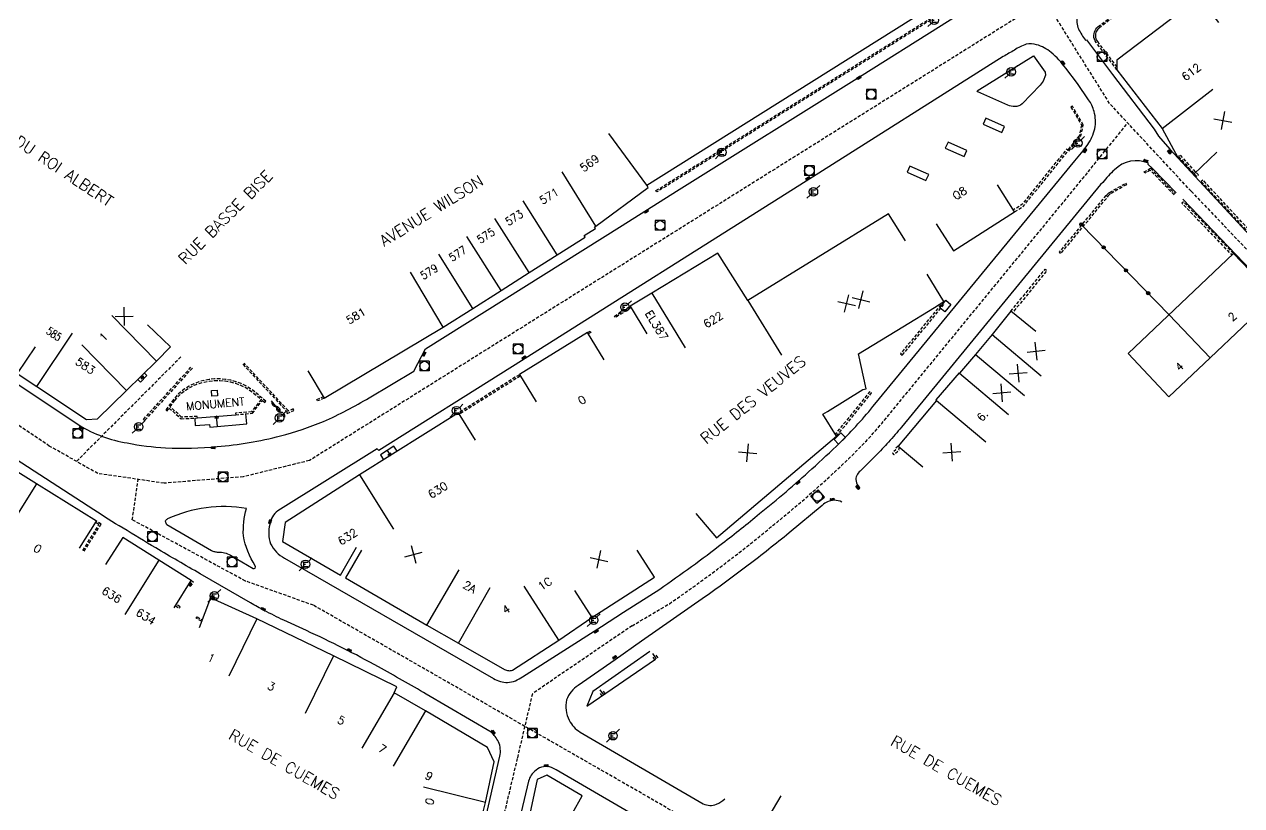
# Model space of a CAD drawing. Header units: millimetres. Extents: x 116000 to 117000, y 126000 to 127000.
# Drawn here: x 116417.3 to 116607.5, y 126282.3 to 126404.2 of the extents above; entities that cross this region are included whole.
import ezdxf
from ezdxf.enums import TextEntityAlignment as Align

# ---------------------------------------------------------------- set-up
doc = ezdxf.new("R2010")
doc.units = ezdxf.units.MM
doc.linetypes.add('DASHED', pattern=[0.75, 0.5, -0.25])
doc.layers.get('0').update_dxf_attribs({"linetype": 'CONTINUOUS'})
for name, color, linetype in [('W0001', 6, 'DASHED'), ('W0008', 7, 'CONTINUOUS'), ('W0100', 7, 'CONTINUOUS'), ('W0112', 1, 'DASHED'), ('W0211', 2, 'CONTINUOUS'), ('W0310', 3, 'CONTINUOUS'), ('W0322', 7, 'CONTINUOUS'), ('W0334', 7, 'CONTINUOUS'), ('W0400', 7, 'CONTINUOUS'), ('W0420', 7, 'CONTINUOUS'), ('W0471', 7, 'CONTINUOUS'), ('W0984', 7, 'CONTINUOUS'), ('W0989', 7, 'CONTINUOUS'), ('W0991', 7, 'CONTINUOUS'), ('W1102', 7, 'CONTINUOUS'), ('W1471', 7, 'CONTINUOUS')]:
    doc.layers.add(name, color=color, linetype=linetype)
doc.styles.get("Standard").update_dxf_attribs({"font": 'romans.shx', "width": 0.85})

# ---------------------------------------------------------------- blocks, each defined once
blk = doc.blocks.new('t991o')
at = {"color": 0, "linetype": 'Continuous'}
for p, q in [((-1, 1), (1, -1)), ((-1, -1), (1, 1))]:
    blk.add_line(p, q, dxfattribs=at)
blk = doc.blocks.new('t211o')
at = {"color": 0, "linetype": 'Continuous'}
for p, q in [((-0.29, 0.5), (-0.29, 0)), ((0, 1), (0, 0)), ((0.29, 0.5), (0.29, 0))]:
    blk.add_line(p, q, dxfattribs=at)
blk = doc.blocks.new('T471')
for p, q in [((-0.333334, 0.333334), (-0.333334, -0.333334)), ((-0.333334, 0.333334), (0.333334, 0.333334)), ((-0.333334, 0), (0, 0)), ((0.500001, 0.500001), (1.000002, 1.000002)), ((-0.500001, -0.500001), (-1.000002, -1.000002)), ((-0.333334, -0.333334), (0.333334, -0.333334))]:
    blk.add_line(p, q)
blk.add_ellipse((0, 0), major_axis=(0.471405, 0.471405), ratio=1, start_param=5.4977871438, end_param=11.780972451)
blk = doc.blocks.new('T420')
for p, q in [((0.75, 0.75), (-0.75, 0.75)), ((-0.75, 0.75), (-0.75, -0.75)), ((0.75, 0.75), (0.75, -0.75)), ((0.75, -0.75), (-0.75, -0.75))]:
    blk.add_line(p, q)
blk.add_ellipse((0, 0), major_axis=(-0.53, 0.53), ratio=1, start_param=3.926991, end_param=10.210176)
blk = doc.blocks.new('T400')
for p, q in [((-0.15, 0.3), (0.15, 0.3)), ((-0.15, -0.25), (-0.15, 0.3)), ((-0.15, 0.15), (0.15, 0.15)), ((-0.15, 0), (0.15, 0)), ((0.15, 0.3), (0.15, -0.25)), ((-0.15, -0.15), (0.15, -0.15)), ((-0.15, -0.25), (-0.15, -0.3)), ((-0.15, -0.3), (0.15, -0.3)), ((0.15, -0.3), (0.15, -0.25))]:
    blk.add_line(p, q)
blk = doc.blocks.new('t310o')
at = {"color": 0, "linetype": 'Continuous'}
for centre, start, end in [((-0.5, 0.38), 216.8699, 323.1304), ((0.5, -0.37), 36.8699, 143.1303)]:
    blk.add_arc(centre, 0.625, start, end, dxfattribs=at)
blk = doc.blocks.new('T1471')
at = {"color": 0, "linetype": 'Continuous', "flags": 128}
blk.add_lwpolyline([(-0.75, -0.5), (-0.75, 0.5), (0.75, 0.5), (0.75, -0.5), (-0.75, -0.5)], dxfattribs=at)
blk = doc.blocks.new('t322o')
at = {"color": 0, "linetype": 'Continuous'}
for radius in [0.25, 0.15]:
    blk.add_circle((0, 0), radius, dxfattribs=at)

msp = doc.modelspace()

# ---------------------------------------------------------------- linework, layer by layer
at = {"layer": 'W0001'}
for points in [[(117000, 126537.97), (116762.97, 126477.2), (116728.39, 126467.1), (116640.04, 126445.66), (116631.21, 126442.12), (116461.83, 126336.15), (116451.49, 126333.62), (116439.12, 126332.61), (116428.77, 126334.13), (116421.2, 126338.42), (116334.87, 126395.95), (116266.21, 126443.89), (116232.64, 126469.38), (116210.43, 126481.24), (116200.83, 126485.52), (116161.46, 126496.12), (116134.45, 126499.4), (116042.57, 126490.32), (116000, 126485.86)], [(116599.57, 126378.19), (116586.83, 126391.91), (116576.73, 126408.04)], [(116583.5, 126381.22), (116589.66, 126388.87)], [(116441.74, 126352.32), (116425.44, 126336.01)], [(117000, 126039.63), (116984.82, 126043.37), (116957.23, 126050.04), (116940.64, 126054.72), (116920.81, 126061.03), (116899.17, 126069.86), (116858.24, 126091.49), (116741.58, 126151.51), (116722.83, 126161.43), (116604.19, 126231), (116515.66, 126283.09), (116462.47, 126313.55), (116451.83, 126317.34), (116434.16, 126326.89), (116435.08, 126333.2)], [(116512.23, 126310.35), (116496.66, 126299.74), (116494.29, 126289.63), (116487.58, 126261.38)]]:
    msp.add_lwpolyline(points, dxfattribs=at)
at = {"layer": 'W0001', "flags": 128}
for points in [[(116512.23, 126310.35), (116518.06, 126313.8, 0.014295), (116528.04, 126321.06, 0.008669), (116533.88, 126325.73, 0.014971), (116542.16, 126332.8, 0.008369), (116546.6, 126336.96, 0.030917), (116552.31, 126343.23), (116583.5, 126381.22)], [(116599.57, 126378.19), (116613.82, 126363.31), (116627.73, 126347.13), (116631.66, 126342.08), (116640.65, 126325.74, -0.011634), (116642.29, 126322.44, -0.005874), (116643.05, 126320.74), (116651.84, 126302.03, -0.130197), (116653.12, 126293.54, -0.10301), (116651, 126287.04), (116642.7, 126272.82), (116626.92, 126246.99)]]:
    msp.add_lwpolyline(points, format="xyb", dxfattribs=at)
at = {"layer": 'W0008', "flags": 128}
for points in [[(116656.58, 126400.72), (116642.22, 126429.77), (116643.11, 126432.21, 0.0777), (116640.95, 126435.07, 0.1398), (116637.12, 126436.71, 0.1183), (116632.68, 126436.32, 0.0502), (116629.84, 126434.96), (116601.98, 126418.84, 0.0042), (116595.91, 126415.3, 0.0056), (116589.04, 126411.02), (116583.12, 126407.25, 0.1246), (116581.81, 126405.6, 0.1708), (116581.99, 126403.53, 0.0672), (116583.07, 126401.8), (116583.2, 126401.85), (116587.27, 126396.42), (116593.78, 126387.9), (116594.49, 126386.8), (116596.23, 126384.77), (116597.57, 126383.35), (116597.57, 126383.35)], [(116395.17, 126417.98), (116383.01, 126399.21), (116371.83, 126382.06), (116371.1, 126380.68, 0.2282), (116371.32, 126378.58, 0.1384), (116372.31, 126377.31), (116377.77, 126373.67), (116397.66, 126360.41), (116415.82, 126348.37), (116425.86, 126341.68, 0.0977), (116433.38, 126338.89, 0.0351), (116439.36, 126338.14, 0.0361), (116447.43, 126338.32, 0.0413), (116457.31, 126339.99, 0.0372), (116464.04, 126342.26, 0.033), (116471.18, 126345.96), (116478.15, 126350.1), (116479.97, 126353.6), (116510.67, 126372.84), (116519.19, 126378.18), (116548.17, 126396.34), (116572.02, 126411.37), (116588.81, 126421.78), (116611.15, 126435.82)], [(116581.38, 126382.96), (116581.38, 126382.96, 0.03812), (116583.41, 126385.48, 0.0944), (116584.52, 126387.94, 0.1178), (116584.41, 126390.65, 0.0867), (116583.56, 126392.49), (116581.8, 126394.99), (116579.99, 126397.39, 0.0617), (116577.68, 126399.87, 0.1079), (116575.43, 126401.07, 0.1167), (116573.81, 126401.13, 0.0787), (116571.98, 126400.23, 0.0056), (116570.23, 126399.21), (116539.45, 126379.78), (116493.57, 126350.84), (116472.66, 126337.7), (116472.44, 126338), (116456.88, 126328.3, 0.1954), (116455.65, 126326.18, 0.1576), (116455.76, 126323.17, 0.1582), (116457.95, 126320.89), (116488.49, 126303.33), (116490.59, 126302.12, 0.1116), (116492.8, 126301.48, 0.1295), (116495.1, 126302.38), (116507.46, 126310.24), (116510.88, 126312.48)], [(116510.88, 126312.48), (116516.55, 126316.09, 0.01424), (116526.36, 126323.23, 0.008693), (116532.15, 126327.86, 0.015), (116540.32, 126334.83, 0.008369), (116544.69, 126338.93, 0.03097), (116550.18, 126344.96), (116581.38, 126382.96)], [(116597.22, 126377.93), (116593.49, 126381.81), (116592.87, 126382.38, -0.3046), (116592.91, 126382.57, 0.30663), (116587.61, 126381.54, 0.0367), (116585.76, 126379.58), (116585.42, 126379.25)], [(116597.57, 126383.35), (116614.76, 126364.77), (116634.22, 126342.77), (116634.11, 126342.7, -0.014858), (116639.45, 126333.51, -0.009243), (116642.5, 126327.63), (116654.16, 126303.19, -0.074275), (116655.77, 126296.92, -0.071588), (116655.52, 126290.69, -0.085146), (116653.92, 126286.35), (116643.9, 126270.04), (116628.19, 126244.29)], [(116624.79, 126248.29), (116640.56, 126274.1), (116648.85, 126288.29, 0.102831), (116650.64, 126293.81, 0.129541), (116649.57, 126301.01), (116640.79, 126319.71, 0.005977), (116640.03, 126321.38, 0.011577), (116638.45, 126324.57), (116629.64, 126340.8), (116629.5, 126340.72), (116628.83, 126341.88, 0.028129), (116626.3, 126345.99, 0.01429), (116624.84, 126347.95), (116612.51, 126362.11), (116598.28, 126376.96)], [(116485.15, 126261.94), (116491.57, 126289.98, 0.1615), (116491.37, 126292.26, 0.0854), (116490.21, 126293.74), (116480.09, 126299.67, 0.0064), (116472.64, 126303.93, 0.0186), (116461.36, 126309.6), (116457.81, 126311.23, -0.0145), (116454.83, 126312.73, -0.0091), (116452.61, 126313.94), (116444.78, 126318.46, -0.0033), (116437.82, 126322.51, -0.0024), (116432.71, 126325.59, -0.0074), (116428.14, 126328.43), (116406.51, 126342.47), (116384.16, 126356.91, 0.1225), (116380.56, 126356.93, 0.1808), (116378.21, 126354.9, 0.0863), (116377.71, 126353.41), (116373.35, 126325.78), (116370.49, 126307.74)], [(116545.02, 126329.66, 0.12244), (116543.78, 126329.94, 0.196123), (116541.95, 126329.15), (116536.77, 126324.84, -0.007857), (116530.35, 126319.79, -0.007936), (116523.7, 126314.9), (116513.73, 126307.96)], [(116513.73, 126307.96), (116509.62, 126305.06), (116503.82, 126301.05, 0.1644), (116502.01, 126298.78, 0.1912), (116502.43, 126295.61, 0.1428), (116504.12, 126293.76), (116523.34, 126282.57, 0.218), (116525.42, 126282.49, 0.0754), (116526.72, 126283.32)], [(116588.27, 126212.33), (116603.83, 126221.95, 0.1193), (116605.13, 126223.25, 0.1637), (116605.57, 126225.29, 0.1198), (116605.14, 126226.46, 0.0961), (116603.84, 126227.56), (116536.66, 126266.73), (116500.4, 126287.84), (116499.67, 126288.22, 0.2682), (116497.24, 126287.81, 0.1811), (116496.06, 126286.07), (116490.05, 126260.82)]]:
    msp.add_lwpolyline(points, format="xyb", dxfattribs=at)
at = {"layer": 'W0008'}
msp.add_lwpolyline([(116585.42, 126379.25), (116554.33, 126341.36, -0.008491), (116552.3, 126339.04, -0.008171), (116550.28, 126336.89), (116547.87, 126334.51, 0.278088), (116547.22, 126332.95, 0.171286), (116547.73, 126331.98)], format="xyb", dxfattribs=at)
msp.add_lwpolyline([(116439.55, 126326.18), (116446.52, 126322.12, 0.0426), (116447, 126321.93, 0.0486), (116447.58, 126321.86, -0.0423), (116448.58, 126321.74, -0.0759), (116449.51, 126321.37), (116453.03, 126319.3, 0.3175), (116453.33, 126319.37, 0.2208), (116453.37, 126319.73, -0.0943), (116451.52, 126324.4, -0.0807), (116452, 126328.67, 0.1494), (116439.64, 126327.03, 0.1696), (116439.32, 126326.67, 0.1871)], format="xyb", close=True, dxfattribs=at)
at = {"layer": 'W0100'}
for p, q in [((116511.96, 126360.24), (116514.53, 126355.95)), ((116444.33, 126342.8), (116450.31, 126343.31))]:
    msp.add_line(p, q, dxfattribs=at)
for points in [[(116461.57, 126350.18), (116464.13, 126345.89), (116482.75, 126356.99), (116487.36, 126359.88), (116491.77, 126362.7), (116496.16, 126365.49), (116500.55, 126368.25), (116504.91, 126371), (116504.73, 126371.29), (116506.51, 126372.39), (116506.38, 126372.6), (116506.55, 126372.73), (116514.74, 126378.78), (116514.55, 126379.16), (116561.08, 126408.37), (116557.78, 126413.35), (116562.14, 126416.1), (116559.47, 126420.33)], [(116435.03, 126348.78), (116435.43, 126348.37), (116436.44, 126349.42), (116436.07, 126349.81)], [(116435.93, 126348.9), (116435.55, 126349.29), (116435.54, 126348.89), (116435.95, 126349.29), (116435.55, 126349.29)], [(116443.93, 126342.78), (116443.99, 126341.61), (116446.22, 126341.77), (116446.25, 126341.35), (116452.03, 126341.9), (116451.9, 126343.44)], [(116447.47, 126341.47), (116447.32, 126343.06), (116447.06, 126342.75), (116447.63, 126342.8), (116447.32, 126343.06)], [(116473.98, 126337.73), (116474.48, 126336.93), (116474.57, 126337.32), (116474.09, 126337.02), (116474.48, 126336.93)]]:
    msp.add_lwpolyline(points, dxfattribs=at)
at = {"layer": 'W0100', "flags": 128}
for points in [[(116603.91, 126404.54), (116600.87, 126408.51), (116587.97, 126398.64), (116587.99, 126397.15), (116595.06, 126388.01), (116597.49, 126383.48), (116599.97, 126380.85), (116603.61, 126384.27)], [(116559.75, 126373.1), (116562.45, 126368.88), (116572, 126374.99), (116569.31, 126379.21)], [(116554.93, 126370.43), (116552.31, 126374.69), (116530.31, 126361.11), (116525.62, 126368.53), (116515.34, 126362.27), (116511.96, 126360.24)], [(116612.64, 126361.77), (116602.53, 126352.17), (116596.11, 126346.12), (116589.72, 126352.85), (116606.18, 126368.46), (116612.67, 126361.74), (116620.21, 126353.15), (116623.92, 126348.94), (116622.77, 126344.9), (116619.01, 126341.6)], [(116522.21, 126327.9), (116525.45, 126324.09), (116544.19, 126339.96), (116542.04, 126343.38), (116542.79, 126343.79), (116548.31, 126347.23), (116548.8, 126347.32), (116547.62, 126352.83), (116554.54, 126357.04), (116559.46, 126360.06), (116560.95, 126360.97), (116558.35, 126365.24)], [(116575.31, 126356.32), (116571.41, 126359.45), (116568.48, 126355.81), (116565.87, 126352.72), (116563.4, 126349.77), (116563.32, 126349.84), (116559.7, 126345.61), (116559.81, 126345.51), (116553.83, 126338.4), (116557.66, 126335.18)], [(116418.97, 126353.89), (116416.2, 126349.73), (116419.26, 126347.69), (116427.03, 126342.58), (116428.75, 126342.66), (116433.28, 126347.07), (116437.94, 126351.64), (116440.11, 126353.89), (116436.51, 126357.35)], [(116425.9, 126322.45), (116428.55, 126326.69), (116419.18, 126332.52), (116415.05, 126335.13), (116409.53, 126338.43), (116405.66, 126340.71), (116400.82, 126343.59), (116392.19, 126348.76), (116387.44, 126351.69), (116381.63, 126355.51), (116379.58, 126354.61), (116377.95, 126344.39), (116382.88, 126343.6)], [(116507.88, 126351.86), (116505.25, 126356.12), (116494.63, 126349.56), (116497.26, 126345.31)], [(116487.76, 126339.34), (116485.11, 126343.58), (116469.65, 126333.91), (116458.03, 126326.48), (116457.6, 126323.53), (116466.68, 126318.28), (116469.18, 126322.61)], [(116475.54, 126337.59), (116475.03, 126338.41), (116472.93, 126337.06), (116473.42, 126336.27)], [(116440.72, 126313.15), (116443.35, 126317.4), (116438.3, 126320.58), (116432.67, 126324.14), (116430, 126319.91)], [(116503.24, 126315.88), (116505.94, 126311.67), (116515.75, 126317.96), (116513.05, 126322.17)], [(116508.55, 126272.34), (116510.94, 126276.74), (116502.91, 126281.1), (116504.43, 126283.78), (116498.92, 126287.01), (116497.39, 126286.34), (116495.3, 126276.37), (116500.19, 126275.34)], [(116535.46, 126283.81), (116532.91, 126279.51), (116553.02, 126267.61), (116557.5, 126265), (116562.34, 126262.16), (116566.43, 126259.75), (116570.96, 126257.07), (116575.58, 126254.33), (116580.63, 126251.34), (116585.06, 126248.69), (116589.82, 126245.85), (116594.1, 126243.23), (116598.46, 126240.62), (116601.04, 126244.91)]]:
    msp.add_lwpolyline(points, dxfattribs=at)
at = {"layer": 'W0100'}
msp.add_lwpolyline([(116447.41, 126347.14), (116447.49, 126346.24), (116446.61, 126346.18), (116446.53, 126347.07)], close=True, dxfattribs=at)
at = {"layer": 'W0100', "flags": 128}
for points in [[(116469.97, 126322.18), (116467.46, 126317.86), (116480.18, 126310.46), (116485.12, 126307.63), (116492.3, 126303.51, 0.0542), (116492.95, 126303.35, 0.1686), (116493.53, 126303.44), (116500.78, 126308.12), (116505.94, 126311.67), (116505.94, 126311.67)], [(116484.88, 126263.43), (116487.48, 126274.94), (116487.71, 126278.44, 0.178721), (116488.42, 126278.99), (116489.35, 126282.77), (116490.67, 126289.11), (116489.66, 126291.37), (116479.95, 126297.06), (116475.05, 126299.89), (116475.5, 126300.8), (116465.59, 126305.65), (116453.6, 126311.46), (116446.37, 126314.71), (116444.6, 126310.04)]]:
    msp.add_lwpolyline(points, format="xyb", dxfattribs=at)
at = {"layer": 'W0112'}
for p, q in [((116494.63, 126349.55), (116485.11, 126343.58)), ((116494.77, 126349.34), (116485.24, 126343.37))]:
    msp.add_line(p, q, dxfattribs=at)
for points in [[(116563.97, 126408.11), (116516.11, 126378.08), (116515.97, 126378.29), (116563.83, 126408.32)], [(116454.48, 126345.54), (116454.84, 126345.23), (116455, 126345.42), (116453.28, 126346.87), (116452.63, 126347.36), (116451.92, 126347.8), (116451.16, 126348.16), (116450.37, 126348.45), (116449.55, 126348.68), (116448.71, 126348.82), (116447.86, 126348.9), (116447, 126348.89), (116446.15, 126348.81), (116445.33, 126348.66), (116444.53, 126348.43), (116443.76, 126348.14), (116443.03, 126347.77), (116442.34, 126347.34), (116441.69, 126346.85), (116441.11, 126346.29), (116440.6, 126345.68), (116439.39, 126344.04), (116439.59, 126343.89), (116439.92, 126344.34), (116441.78, 126342.68), (116444.33, 126342.8), (116444.32, 126343.05), (116441.87, 126342.93), (116440.07, 126344.54), (116440.79, 126345.52), (116441.29, 126346.11), (116441.85, 126346.65), (116442.47, 126347.13), (116443.14, 126347.55), (116443.85, 126347.9), (116444.6, 126348.19), (116445.38, 126348.41), (116446.17, 126348.56), (116447, 126348.64), (116447.84, 126348.65), (116448.67, 126348.58), (116449.48, 126348.43), (116450.28, 126348.22), (116451.05, 126347.93), (116451.79, 126347.58), (116452.48, 126347.16), (116453.12, 126346.68), (116454.29, 126345.7), (116452.79, 126343.77), (116450.29, 126343.56), (116450.31, 126343.31), (116452.92, 126343.53)]]:
    msp.add_lwpolyline(points, close=True, dxfattribs=at)
for points in [[(116587.99, 126397.15), (116584.72, 126401.42), (116584.57, 126401.66), (116584.46, 126401.93), (116584.39, 126402.21), (116584.38, 126402.5), (116584.4, 126402.8), (116584.46, 126403.05), (116584.56, 126403.28), (116584.68, 126403.5), (116584.83, 126403.69), (116585.01, 126403.85), (116590.82, 126408.28)], [(116590.96, 126408.07), (116585.17, 126403.66), (116585.01, 126403.52), (116584.89, 126403.36), (116584.78, 126403.17), (116584.7, 126402.97), (116584.65, 126402.76), (116584.63, 126402.5), (116584.64, 126402.25), (116584.7, 126402), (116584.79, 126401.77), (116584.92, 126401.56), (116587.98, 126397.57)], [(116580.46, 126384.47), (116582.31, 126386.74), (116582.73, 126388.57), (116581.02, 126391.46), (116580.8, 126391.34), (116582.47, 126388.53), (116582.08, 126386.85), (116580.25, 126384.61)], [(116596.9, 126377.62), (116593.19, 126381.47), (116592.33, 126380.99), (116592.21, 126381.21), (116593.24, 126381.78), (116597.08, 126377.79)], [(116586.33, 126377.5), (116586.35, 126377.53), (116586.41, 126377.6), (116586.47, 126377.68), (116586.53, 126377.75), (116586.58, 126377.81), (116586.64, 126377.87), (116586.7, 126377.92), (116586.77, 126377.97), (116586.83, 126378.02), (116589.32, 126379.43), (116589.45, 126379.21), (116586.96, 126377.8), (116586.91, 126377.77), (116586.86, 126377.73), (116586.81, 126377.69), (116586.76, 126377.64), (116586.72, 126377.59), (116586.66, 126377.52), (116586.61, 126377.45), (116586.55, 126377.37), (116586.53, 126377.34)], [(116512.09, 126360.02), (116509.61, 126358.46), (116509.48, 126358.67), (116511.97, 126360.24)], [(116505.25, 126356.12), (116505.67, 126356.37), (116505.79, 126356.15), (116505.38, 126355.91)], [(116443.54, 126350.59), (116436.09, 126342.41), (116435.91, 126342.58), (116443.36, 126350.76)], [(116451.45, 126351.17), (116458.26, 126343.86), (116458.36, 126343.52), (116459.41, 126343.97), (116459.31, 126344.2), (116458.52, 126343.86), (116458.49, 126343.98), (116451.63, 126351.34)], [(116464.13, 126345.89), (116463.09, 126345.45), (116462.99, 126345.69), (116464, 126346.1)], [(116426.44, 126322.11), (116428.95, 126326.15), (116428.41, 126326.48)], [(116426.65, 126321.98), (116429.29, 126326.23), (116428.55, 126326.69)], [(116443.22, 126317.18), (116443.37, 126317.06), (116443.07, 126316.71), (116443.26, 126316.55), (116443.73, 126317.09), (116443.35, 126317.4)], [(116446.89, 126314.48), (116447.03, 126314.68), (116446.52, 126315.02), (116446.2, 126314.43), (116446.26, 126314.4)], [(116446.58, 126314.62), (116446.61, 126314.66), (116446.87, 126314.48)], [(116440.92, 126313.47), (116441.51, 126313.11), (116441.64, 126313.32), (116441.05, 126313.69)], [(116444.99, 126311.06), (116444.16, 126311.53), (116444.29, 126311.75), (116445.08, 126311.29)]]:
    msp.add_lwpolyline(points, dxfattribs=at)
at = {"layer": 'W0112', "flags": 128}
for points in [[(116572, 126374.99), (116573.35, 126375.83), (116580.38, 126384.53), (116580.11, 126384.75), (116573.12, 126376.1), (116571.81, 126375.29)], [(116606.18, 126368.46), (116598.39, 126376.56), (116598.14, 126376.32), (116605.93, 126368.22)], [(116571.41, 126359.45), (116576.78, 126366.03), (116577.05, 126365.81), (116571.69, 126359.24)], [(116544.19, 126339.96), (116549.64, 126346.7), (116549.37, 126346.92), (116543.99, 126340.28)], [(116553.83, 126338.4), (116553.34, 126337.94), (116553.45, 126337.82), (116552.91, 126337.32), (116553.14, 126337.06), (116553.95, 126337.81), (116553.84, 126337.93), (116554.1, 126338.17)]]:
    msp.add_lwpolyline(points, dxfattribs=at)
for points in [[(116597.61, 126383.63), (116600.44, 126380.49), (116600.7, 126380.73), (116597.87, 126383.87)], [(116601.14, 126379.72), (116607.44, 126372.92), (116617.78, 126361.53), (116634.5, 126342.72), (116634.83, 126342.23), (116635.12, 126342.42), (116634.78, 126342.94), (116618.04, 126361.76), (116607.7, 126373.16), (116601.4, 126379.96)], [(116586.27, 126377.55), (116578.96, 126368.69), (116579.23, 126368.46), (116586.54, 126377.33)], [(116554.45, 126352.61), (116561.06, 126360.64), (116560.79, 126360.86), (116554.18, 126352.83)]]:
    msp.add_lwpolyline(points, close=True, dxfattribs=at)
at = {"layer": 'W0211', "flags": 128}
msp.add_lwpolyline([(116515, 126306.33), (116506.11, 126300.09), (116505.18, 126297.78)], dxfattribs=at)
at = {"layer": 'W0211'}
msp.add_lwpolyline([(116505.18, 126297.78), (116515.92, 126305.16)], dxfattribs=at)
at = {"layer": 'W0310', "flags": 128}
msp.add_lwpolyline([(116457.38, 126343.65), (116455.89, 126345.48)], dxfattribs=at)
at = {"layer": 'W0322', "flags": 128}
msp.add_lwpolyline([(116582.41, 126373.02), (116596.12, 126358.92)], dxfattribs=at)
at = {"layer": 'W0334', "flags": 128}
msp.add_lwpolyline([(116574.92, 126399.35), (116576.79, 126396.78), (116576.82, 126396.34), (116576.47, 126395.4), (116576, 126394.74), (116573.19, 126391.83, -0.1915), (116572.05, 126391.42, -0.1124), (116570.93, 126391.63), (116566.25, 126393.69), (116566.17, 126393.85)], format="xyb", close=True, dxfattribs=at)
at = {"layer": 'W0334'}
for points in [[(116570.01, 126387.34), (116570.43, 126388.29), (116567.51, 126389.59), (116567.09, 126388.65)], [(116564.09, 126383.62), (116564.51, 126384.56), (116561.59, 126385.87), (116561.17, 126384.92)], [(116558.15, 126379.86), (116558.57, 126380.8), (116555.65, 126382.11), (116555.23, 126381.16)]]:
    msp.add_lwpolyline(points, close=True, dxfattribs=at)
at = {"layer": 'W1102'}
for p, q in [((116595.06, 126388.01), (116602.97, 126394.13)), ((116514.55, 126379.16), (116508.6, 126387.2)), ((116506.55, 126372.73), (116501.31, 126381.24)), ((116500.55, 126368.25), (116495.22, 126376.71)), ((116496.16, 126365.49), (116490.8, 126373.93)), ((116491.77, 126362.7), (116486.4, 126371.13)), ((116487.36, 126359.88), (116482.03, 126368.35)), ((116482.75, 126356.99), (116477.63, 126365.58)), ((116515.34, 126362.27), (116520.54, 126353.73)), ((116530.31, 126361.11), (116535.56, 126352.6)), ((116437.94, 126351.64), (116430.95, 126358.79)), ((116419.26, 126347.69), (116424.8, 126356.01)), ((116433.28, 126347.07), (116426.3, 126354.24)), ((116469.65, 126333.91), (116474.96, 126325.43)), ((116419.18, 126332.52), (116413.9, 126324.04)), ((116438.3, 126320.58), (116432.97, 126312.13)), ((116480.18, 126310.46), (116485.21, 126319.1)), ((116485.12, 126307.63), (116490.08, 126316.31)), ((116500.78, 126308.12), (116495.36, 126316.52)), ((116453.6, 126311.46), (116449.24, 126302.46)), ((116465.59, 126305.65), (116461.19, 126296.67)), ((116475.05, 126299.89), (116470.04, 126291.24)), ((116479.95, 126297.06), (116474.89, 126288.43)), ((116489.35, 126282.77), (116479.64, 126285.17))]:
    msp.add_line(p, q, dxfattribs=at)
at = {"layer": 'W1102', "flags": 128}
for points in [[(116602.53, 126352.17), (116596.12, 126358.92)], [(116568.48, 126355.81), (116576.13, 126349.38)], [(116565.87, 126352.72), (116573.53, 126346.28)], [(116563.4, 126349.77), (116571.06, 126343.34)], [(116559.81, 126345.51), (116567.48, 126339.07)]]:
    msp.add_lwpolyline(points, dxfattribs=at)

# ---------------------------------------------------------------- block references
at = {"layer": 'W0211', "rotation": 34.47219164606763}
for p in [(116516, 126305.21), (116507.75, 126299.55)]:
    msp.add_blockref('t211o', p, dxfattribs=at)
at = {"layer": 'W0310', "rotation": 129.0920968608901}
for p in [(116456.61, 126344.58), (116457.34, 126343.69)]:
    msp.add_blockref('t310o', p, dxfattribs=at)
at = {"layer": 'W0322', "rotation": 314.2055438844076}
for p in [(116582.41, 126373.02), (116585.9, 126369.43), (116589.39, 126365.85), (116592.87, 126362.27)]:
    msp.add_blockref('t322o', p, dxfattribs=at)
at = {"layer": 'W0400'}
for p, rotation in [((116579.52, 126398.2), 220.0034742656672), ((116547.7, 126395.91), 122.7661387837959), ((116582.97, 126384.54), 141.8495830015254), ((116592.46, 126382.94), 252.5351049554129), ((116596.18, 126384.33), 45.52272651720639), ((116539.73, 126380.19), 121.6439010164946), ((116514.49, 126375.06), 121.7378071051798), ((116479.73, 126352.79), 334.6438862853093), ((116495.34, 126352.18), 304.3432061089086), ((116426.2, 126341.27), 236.8872781908977), ((116446.83, 126338.16), 90), ((116538.16, 126332.7), 131.2319159520574), ((116547.5, 126331.97), 42.22862490199645), ((116543.49, 126330.07), 277.1764157143229), ((116455.69, 126326.64), 344.0131942137855), ((116454.65, 126312.94), 64.12496662996152), ((116506.65, 126309.49), 124.9871834616187), ((116468.08, 126306.52), 63.99111368171191), ((116509.5, 126305.44), 304.9624925417996), ((116490.52, 126293.71), 44.32810410837394), ((116498.85, 126288.51), 90)]:
    msp.add_blockref('T400', p, dxfattribs=dict(at, rotation=rotation))
at = {"layer": 'W0420'}
for p in [(116585.66, 126399.18), (116549.59, 126393.33), (116585.64, 126383.98), (116539.92, 126381.4), (116516.61, 126372.85), (116494.41, 126353.58), (116479.81, 126350.89), (116425.61, 126340.37), (116448.33, 126333.6), (116437.28, 126324.26), (116449.75, 126320.32), (116496.64, 126293.59)]:
    msp.add_blockref('T420', p, dxfattribs=at)
at = {"layer": 'W0420', "rotation": 218.8981751328495}
msp.add_blockref('T420', (116541.22, 126330.54), dxfattribs=at)
at = {"layer": 'W0471'}
for p in [(116559.44, 126404.9), (116571.47, 126396.84), (116581.89, 126385.72), (116526.25, 126384.27), (116540.56, 126378.1), (116511.13, 126360.09), (116484.81, 126343.94), (116457.17, 126342.8), (116435.16, 126341.4), (116461.23, 126319.95), (116446.98, 126315.03), (116506.24, 126311.23), (116509.26, 126293.19)]:
    msp.add_blockref('T471', p, dxfattribs=at)
at = {"layer": 'W0991'}
for p, rotation in [((116604.53, 126389.23), 304.4210142743798), ((116545.77, 126360.67), 31.67908114465904), ((116548.01, 126361.26), 31.31257982509437), ((116432.9, 126358.66), 46.10700349279294), ((116575.37, 126353.21), 51.12549693864057), ((116572.56, 126349.79), 49.97392203189015), ((116570, 126346.74), 49.97392203189015), ((116530.29, 126337.37), 40.2676291122162), ((116562.18, 126337.45), 49.86977637537044), ((116478.09, 126321.5), 329.8129099372204), ((116507.07, 126320.71), 32.63881109856955)]:
    msp.add_blockref('t991o', p, dxfattribs=dict(at, rotation=rotation))
at = {"layer": 'W1471'}
for p, rotation in [((116561.16, 126360.27), 50.56291226336979), ((116544.67, 126339.59), 44.50170994985383)]:
    msp.add_blockref('T1471', p, dxfattribs=dict(at, rotation=rotation))

# ---------------------------------------------------------------- texts
at = {"layer": 'W0984'}
for s, rotation, p in [('Q8', 32.602, (116563.45, 126377.84)), ('EL387', 301.3636, (116516.08, 126357.26)), ('MONUMENT', 4.9195, (116447.14, 126344.99))]:
    msp.add_text(s, height=1.25, rotation=rotation, dxfattribs=at).set_placement(p, align=Align.MIDDLE)
at = {"layer": 'W0989'}
for s, rotation, p in [('AVENUE DU ROI ALBERT', 326.3192, (116419.3, 126384.14)), ('RUE BASSE BISE', 45.0435, (116448.7, 126374.14)), ('AVENUE WILSON', 32.0347, (116480.88, 126375.16)), ('RUE DES VEUVES', 38.9158, (116531.14, 126345.66)), ('RUE DE CUEMES', 330.2009, (116457.91, 126288.74)), ('RUE DE CUEMES', 330.2009, (116561.33, 126287.75))]:
    msp.add_text(s, height=1.75, rotation=rotation, dxfattribs=at).set_placement(p, align=Align.MIDDLE)
at = {"layer": 'W0991'}
for s, rotation, p in [('612', 37.4297, (116599.59, 126396.82)), ('569', 36.5008, (116505.59, 126382.59)), ('571', 31.6292, (116499.27, 126377.44)), ('581', 30.8035, (116469.09, 126358.74)), ('622', 31.3636, (116524.9, 126358.14)), ('2', 43.4431, (116606, 126358.63)), ('1', 44.3432, (116429.67, 126355.44)), ('583', 326.6675, (116426.83, 126350.93)), ('4', 43.4908, (116597.74, 126350.81)), ('0', 31.688, (116504.41, 126345.61)), ('6.', 49.9572, (116566.97, 126343.14)), ('630', 32.0417, (116481.89, 126331.54)), ('632', 32.5598, (116467.79, 126324.25)), ('0', 328.0753, (116419.37, 126322.39)), ('636', 327.7764, (116430.95, 126315.17)), ('2A', 330.2566, (116486.87, 126316.42)), ('1C', 33.7687, (116498.62, 126316.9)), ('634', 327.7303, (116436.29, 126311.8)), ('4', 32.8198, (116492.55, 126312.92)), ('1', 335.788, (116446.5, 126305.33)), ('3', 334.1471, (116455.89, 126300.91)), ('5', 333.9307, (116466.81, 126295.59)), ('7', 329.977, (116473.25, 126291.12)), ('9', 329.6363, (116480.51, 126286.88)), ('0', 76.1369, (116480.63, 126282.92))]:
    msp.add_text(s, height=1.25, rotation=rotation, dxfattribs=at).set_placement(p, align=Align.MIDDLE)
for s, rotation, width, p in [('573', 32.1839, 0.9, (116493.83, 126374.06)), ('575', 32.4282, 0.9, (116489.41, 126371.27)), ('577', 32.5189, 0.9, (116485, 126368.46)), ('579', 32.1492, 0.9, (116480.53, 126365.63)), ('585', 326.3527, 0.75, (116421.94, 126355.91))]:
    msp.add_text(s, height=1.25, rotation=rotation, dxfattribs=dict(at, width=width)).set_placement(p, align=Align.MIDDLE)

doc.saveas('drawing.dxf')
